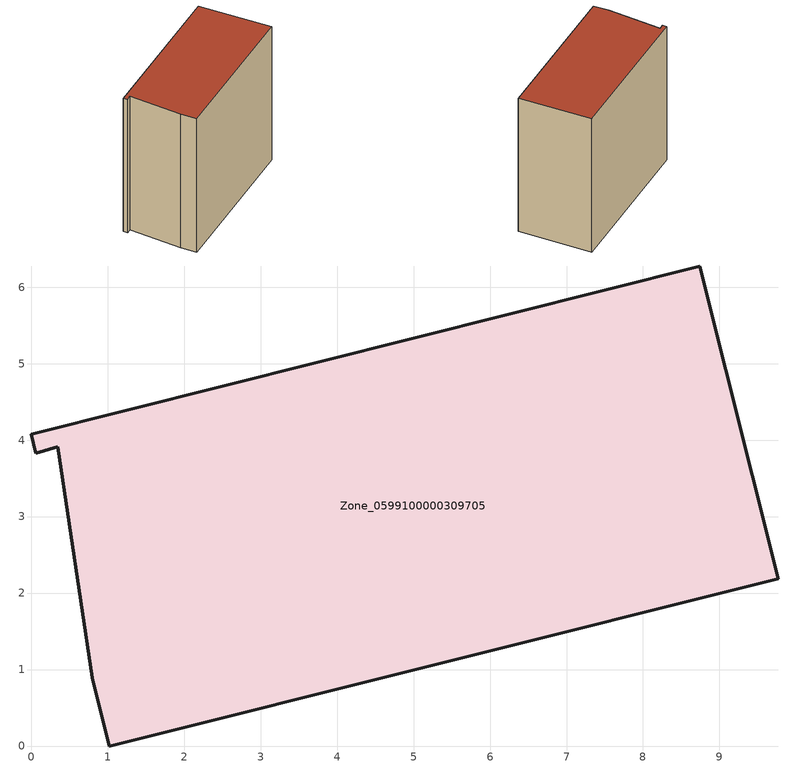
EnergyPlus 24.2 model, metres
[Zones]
Zone_0599100000309705
 floor ground (C_G): 0.8,0.89 0.35,3.92 0.06,3.83 0,4.08 8.74,6.28 9.77,2.19 1.02,0 z0
 wall outside (C_F): 1.02,0 9.77,2.19 8.74,6.28 0,4.08 0.06,3.83 0.35,3.92 0.8,0.89 1.02,0 z0:8.5
 roof outside (C_R): 0.35,3.92 0.8,0.89 1.02,0 9.77,2.19 8.74,6.28 0,4.08 0.06,3.83 z8.5
[BUILDING]
Pand.0599100000309705: North Axis=0; Terrain=City; Loads Convergence Tolerance Value=0.04; Temperature Convergence Tolerance Value=0.4; Solar Distribution=FullExterior; Maximum Number of Warmup Days=25; Minimum Number of Warmup Days=1
[Site:Location]
Rotterdam.The.Hague.AP_ZH_NLD Design_Conditions: Latitude=51.96; Longitude=4.45; Time Zone=1; Elevation=-4.5
[SITE:GROUNDTEMPERATURE:BUILDINGSURFACE]
18, 18, 18, 18, 18, 18, 18, 18, 18, 18, 18, 18
[MATERIAL] Thermal Absorptance=0.9; Solar Absorptance=0.7; Visible Absorptance=0.7
Name | Roughness | Thickness | Conductivity | Density | Specific Heat
G.TI.1992-2005 | MediumSmooth | 0.15 | 0.06 | 540 | 1210
F.TI.1992-2005 | Rough | 0.3 | 0.12 | 1920 | 840
R.TI.1992-2005 | MediumRough | 0.2 | 0.08 | 1500 | 1000
[CONSTRUCTION]
C_G: G.TI.1992-2005
C_F: F.TI.1992-2005
C_R: R.TI.1992-2005
[ZONE]
Zone_0599100000309705: Type=1; Multiplier=1; Ceiling Height=Autocalculate; Volume=Autocalculate; Floor Area=autocalculate; Part of Total Floor Area=Yes
[ZONEINFILTRATION:DESIGNFLOWRATE]
Infil_Zone_0599100000309705: Zone or ZoneList or Space or SpaceList=Zone_0599100000309705; Schedule=AlwaysOn; Design Flow Rate Calculation Method=Flow/Area; Flow Rate per Floor Area=0.0015; Constant Term Coefficient=1; Temperature Term Coefficient=0; Velocity Term Coefficient=0; Velocity Squared Term Coefficient=0
[HVACTEMPLATE:ZONE:IDEALLOADSAIRSYSTEM]
Zone_0599100000309705: Maximum Heating Supply Air Temperature=50; Minimum Cooling Supply Air Temperature=13; Maximum Heating Supply Air Humidity Ratio=0.0156; Minimum Cooling Supply Air Humidity Ratio=0.0077; Heating Limit=NoLimit; Cooling Limit=NoLimit; Dehumidification Control Type=ConstantSensibleHeatRatio; Cooling Sensible Heat Ratio=0.7; Dehumidification Setpoint=60; Humidification Control Type=None; Humidification Setpoint=30; Outdoor Air Method=None; Outdoor Air Flow Rate per Person=0.00944; Outdoor Air Flow Rate per Zone Floor Area=0; Outdoor Air Flow Rate per Zone=0; Demand Controlled Ventilation Type=None; Outdoor Air Economizer Type=NoEconomizer; Heat Recovery Type=None; Sensible Heat Recovery Effectiveness=0.7; Latent Heat Recovery Effectiveness=0.65
[ZONECONTROL:THERMOSTAT]
ThermostatControl_Zone_0599100000309705: Zone or ZoneList=Zone_0599100000309705; Control Type Schedule=DualSetpointControlType; Control 1=Thermostat_Zone_0599100000309705; Temperature Difference Between Cutout And Setpoint=0
[THERMOSTATSETPOINT:DUALSETPOINT]
Thermostat_Zone_0599100000309705: Heating Setpoint Temperature Schedule=HeatingSetpoint_Zone_0599100000309705; Cooling Setpoint Temperature Schedule=CoolingSetpoint_Zone_0599100000309705
[SCHEDULE:COMPACT]
HeatingSetpoint_Zone_0599100000309705: Through: 12/31, For: AllDays, Until: 24:00, 21
CoolingSetpoint_Zone_0599100000309705: Through: 12/31, For: AllDays, Until: 24:00, 24
DualSetpointControlType: Through: 12/31, For: AllDays, Until: 24:00, 4
AlwaysOn: Through: 12/31, For: AllDays, Until: 24:00, 1
